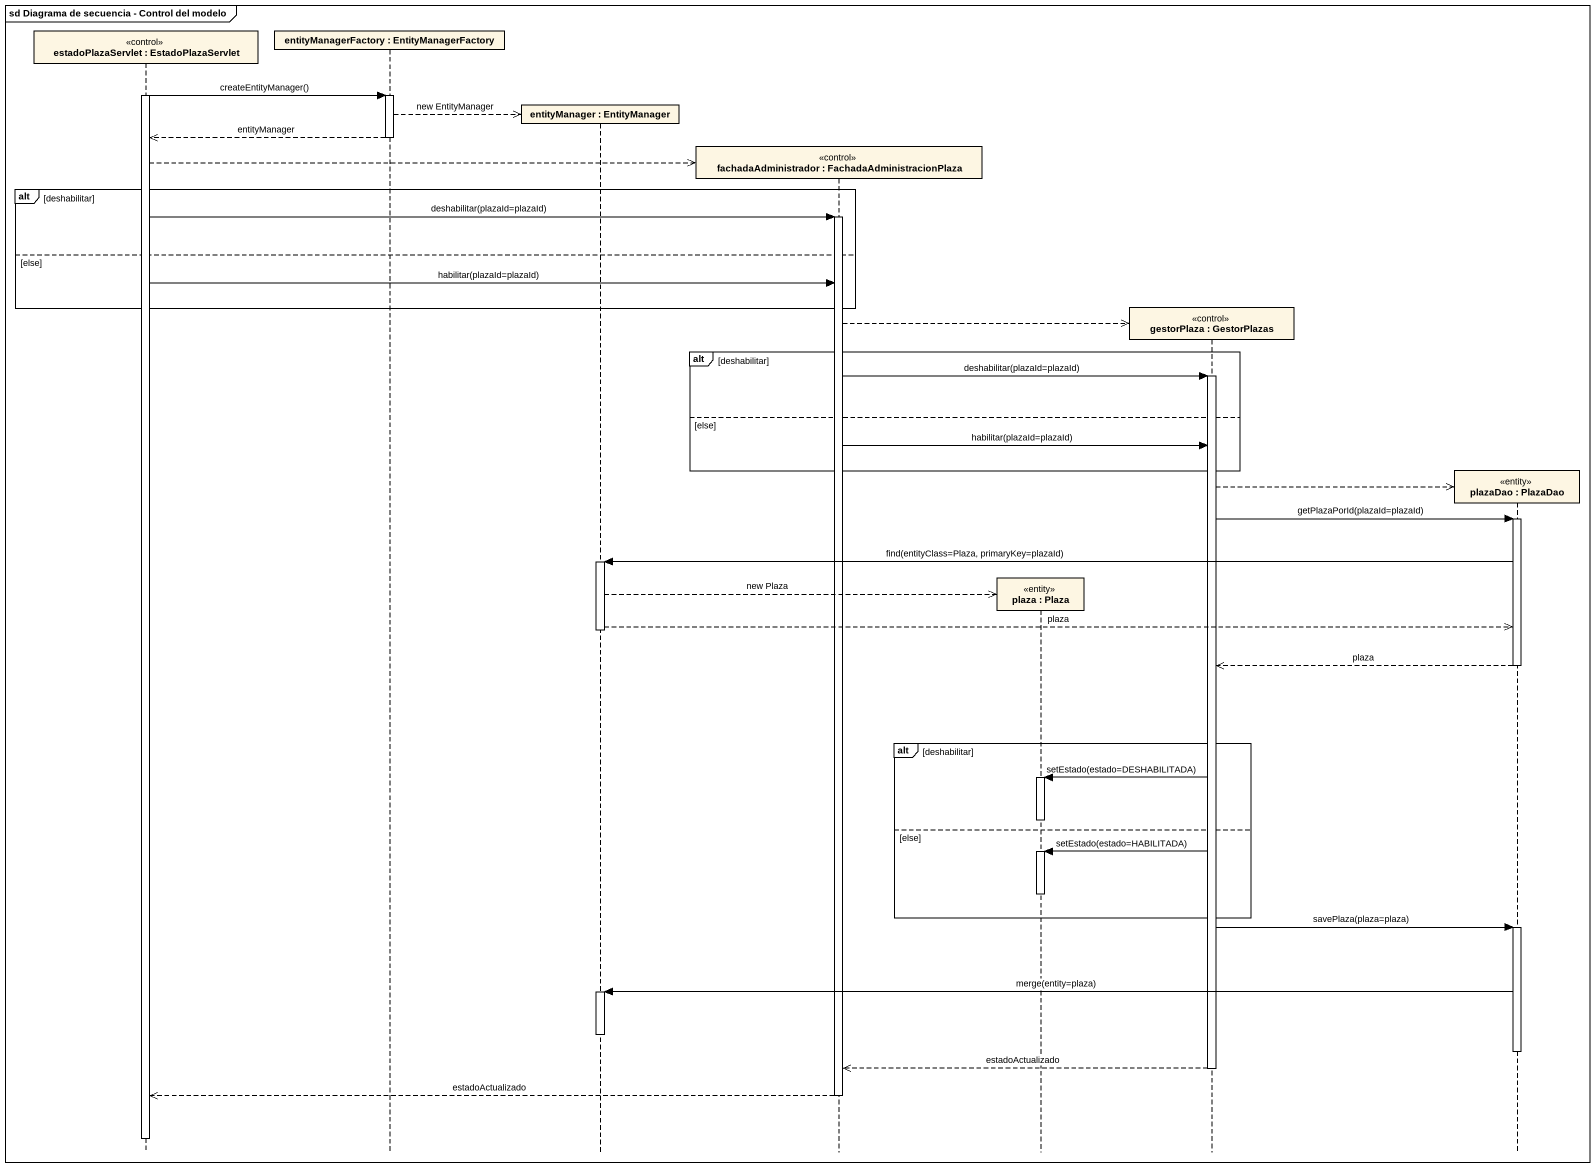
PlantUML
@startuml
mainframe sd Diagrama de secuencia - Control del modelo
hide footbox
participant "estadoPlazaServlet : EstadoPlazaServlet" as estadoPlazaServlet <<control>>
participant "entityManagerFactory : EntityManagerFactory" as entityManagerFactory
participant "entityManager : EntityManager" as entityManager
participant "fachadaAdministrador : FachadaAdministracionPlaza" as fachadaAdministrador <<control>>
participant "plaza : Plaza" as plaza <<entity>>
participant "gestorPlaza : GestorPlazas" as gestorPlaza <<control>>
participant "plazaDao : PlazaDao" as plazaDao <<entity>>

activate estadoPlazaServlet
estadoPlazaServlet -> entityManagerFactory : createEntityManager()
activate entityManagerFactory
entityManagerFactory -->> entityManager ** : new EntityManager
entityManagerFactory -->> estadoPlazaServlet : entityManager
deactivate entityManagerFactory
estadoPlazaServlet -->> fachadaAdministrador **
alt deshabilitar
  estadoPlazaServlet -> fachadaAdministrador : deshabilitar(plazaId=plazaId)
  activate fachadaAdministrador
else else
  estadoPlazaServlet -> fachadaAdministrador : habilitar(plazaId=plazaId)
end
fachadaAdministrador -->> gestorPlaza **
alt deshabilitar
  fachadaAdministrador -> gestorPlaza : deshabilitar(plazaId=plazaId)
  activate gestorPlaza
else else
  fachadaAdministrador -> gestorPlaza : habilitar(plazaId=plazaId)
end
gestorPlaza -->> plazaDao **
gestorPlaza -> plazaDao : getPlazaPorId(plazaId=plazaId)
activate plazaDao
plazaDao -> entityManager : find(entityClass=Plaza, primaryKey=plazaId)
activate entityManager
entityManager -->> plaza ** : new Plaza
entityManager -->> plazaDao : plaza
deactivate entityManager
plazaDao -->> gestorPlaza : plaza
deactivate plazaDao
alt deshabilitar
  gestorPlaza -> plaza : setEstado(estado=DESHABILITADA)
  activate plaza
  deactivate plaza
else else
  gestorPlaza -> plaza : setEstado(estado=HABILITADA)
  activate plaza
  deactivate plaza
end
gestorPlaza -> plazaDao : savePlaza(plaza=plaza)
activate plazaDao
plazaDao -> entityManager : merge(entity=plaza)
activate entityManager
deactivate entityManager
deactivate plazaDao
gestorPlaza -->> fachadaAdministrador : estadoActualizado
deactivate gestorPlaza
fachadaAdministrador -->> estadoPlazaServlet : estadoActualizado
deactivate fachadaAdministrador
deactivate estadoPlazaServlet
@enduml
